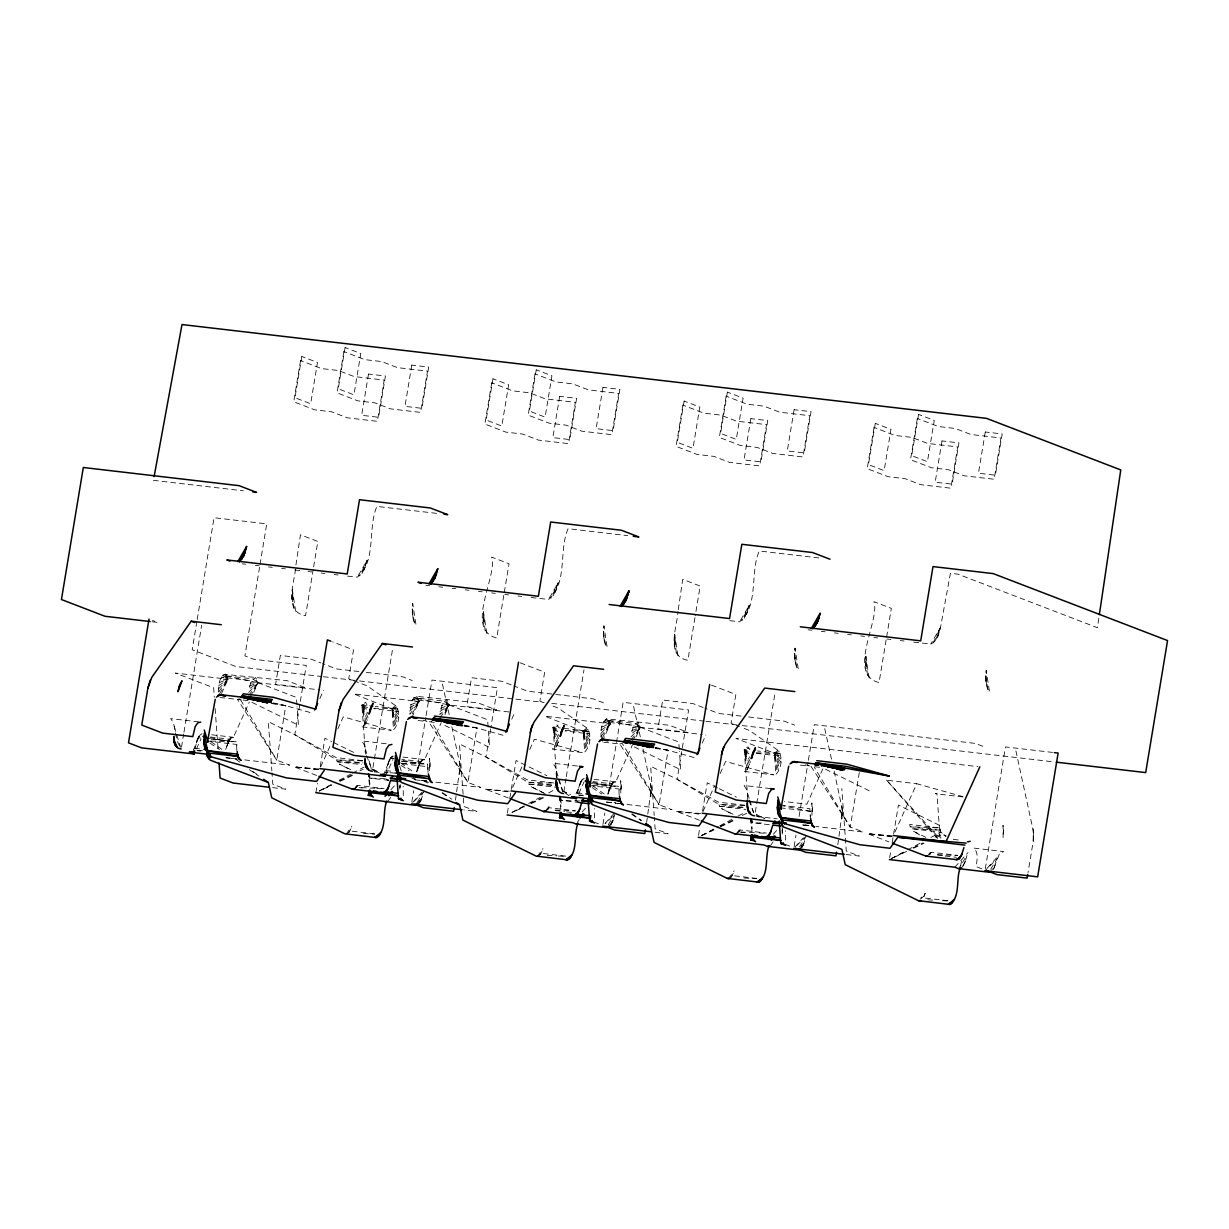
<?xml version="1.0" encoding="UTF-8"?>
<svg xmlns="http://www.w3.org/2000/svg" width="1229" height="1229" viewBox="0 0 1229 1229"><rect width="100%" height="100%" fill="white"/><g stroke="black" fill="none" stroke-linecap="round" stroke-linejoin="round"><path stroke-width="0.75" stroke-dasharray="5 3.75" d="M236.828 750.473L236.429 741.824L206.318 738.322M619.139 795.055L618.755 786.406L588.645 782.904M779.816 805.195L810.387 811.324L810.31 817.346L809.911 808.697L783.58 805.625M395.738 705.753L392.02 708.58L393.541 729.826C399.256 723.835 400.854 712.513 395.738 705.753L367.21 685.89L348.744 678.792L353.522 649.911L332.598 641.876M586.894 728.044L583.176 730.871L584.697 752.117C590.412 746.126 592.025 734.804 586.894 728.044L558.381 708.181L549.977 704.954M778.065 750.335L774.347 753.162L775.868 774.408C781.583 768.417 783.18 757.095 778.065 750.335L749.536 730.472L741.148 727.245M313.241 569.334L305.56 615.744C282.639 611.643 295.021 581.363 295.667 566.907M412.36 614.085L412.729 603.623L416.078 625.269C411.623 619.063 411.945 610.874 412.729 603.623M503.798 595.328L496.716 638.035C463.886 629.356 498.175 575.433 491.585 557.075L509.021 563.773L504.105 593.484M603.516 636.376L603.9 625.914L607.234 647.56C602.794 641.354 603.116 633.165 603.9 625.914M694.953 617.619L687.887 660.326C664.966 656.225 677.348 625.945 677.993 611.489M794.687 658.667L795.055 648.205L798.404 669.851C793.949 663.645 794.272 655.456 795.055 648.205M886.124 639.91L879.042 682.617C846.213 673.938 880.502 620.015 873.911 601.657L891.348 608.355L886.432 638.066M985.842 680.958L986.226 670.496L989.56 692.142C985.12 685.936 985.443 677.747 986.226 670.496M430.073 762.226L429.643 770.829L429.536 758.385L430.119 766.466M451.857 726.677L460.184 765.728L455.467 800.171M556.338 777.665L556.061 768.248L552.973 763.209L577.43 766.051M621.244 784.517L620.814 793.135L620.691 780.676L621.275 788.772M643.013 748.968L651.339 788.019L646.638 822.462M812.4 806.808L811.97 815.426L811.862 802.967L812.446 811.063M834.184 771.259L842.51 810.31L837.794 844.753M1003.571 829.099L1003.125 837.717L1003.018 825.258L1003.601 833.354M1015.922 750.934L1033.666 832.617L1033.236 841.22L1028.043 872.59M400.255 784.548L400.055 787.589L399.748 780.753M782.581 829.129L782.166 835.228L782.09 830.266M225.583 674.03L227.98 679.207L219.192 694.615C217.902 687.794 218.393 678.992 224.154 674.291L286.971 680.636L305.698 687.825L275.588 684.323L280.366 655.441L310.476 658.944L320.846 662.923M416.739 696.321L419.135 701.498L409.856 714.203L411.408 701.913L413.896 697.673L416.739 696.321L478.142 702.927L496.854 710.116L466.759 706.614L471.537 677.732L501.632 681.235L512.001 685.214M488.128 727.138L487.59 719.733L449.246 705L446.849 699.823L442.655 702.988L439.813 714.663L449.246 705L510.972 712.206M601.519 739.197C600.228 732.376 600.72 723.574 606.481 718.888L669.298 725.233L688.025 732.407L657.914 728.905L662.692 700.023L692.803 703.526L703.172 707.505M403.296 795.578L403.22 786.237M594.467 817.869L594.375 808.528M785.623 840.16L785.546 830.819M295.943 565.017L300.429 534.784L317.85 541.482L313.549 567.475M678.27 609.599L682.74 579.366L700.177 586.064L695.261 615.775M1098.818 618.325L1097.436 627.727L957.959 574.158L950.432 573.282L940.508 627.389C939.017 633.519 937.266 641.338 930.829 644.027L913.47 642.106M196.886 621.459L192.2 649.757L235.784 666.502L321.445 676.488M197.193 619.57L214.061 517.716L266.739 523.861L259.872 565.355M181.508 747.124L183.674 734.005M183.981 732.115L201.679 625.223M194.996 749.076L197.07 740.135L200.619 734.358L198.084 737.661L201.848 738.107M259.565 567.245L244.894 655.902L253.604 659.251L306.282 665.396L294.806 734.727L336.608 759.875L362.954 762.948M273.099 702.85L285.789 705.692L276.771 760.152L289.767 765.145L242.989 759.691M315.899 792.69L317.451 783.303M320.247 766.404L324.917 738.23L331.769 741.609M372.971 767.541L392.85 647.514M385.891 773.01L389.255 759.952L393.142 756.004L390.453 758.001L388.241 762.426M411.792 801.953L413.651 790.708M411.853 778.018L415.448 779.8L416.262 774.884M416.754 771.95L425.756 717.552M426.079 715.677L431.978 680.052L497.453 687.687L490.939 727.03M464.255 725.141L476.944 727.983L467.926 782.443L480.923 787.436L434.16 781.982M490.617 728.905L485.977 757.018L527.779 782.166L557.874 785.669L528.47 784.071L527.779 782.166L557.413 783.365M507.377 813.106L508.299 807.468M509.851 798.082L516.072 760.521L546.936 775.714M563.819 791.706L566.001 778.587M566.308 776.697L584.005 669.805M577.323 793.657L580.411 782.243L584.313 778.295L581.624 780.292L579.397 784.716M602.947 824.244L604.822 812.999M607.925 794.241L623.134 702.343L688.609 709.978L677.133 779.309L718.934 804.457L745.281 807.53M655.426 747.432L668.115 750.274L659.097 804.734L672.094 809.727L625.315 804.273M698.533 835.397L699.777 827.885M702.573 810.986L707.243 782.812L717.521 787.881M755.297 812.123L775.176 692.096M794.118 846.535L795.977 835.29M799.08 816.532L808.083 762.134M808.39 760.259L814.289 724.634L975.35 743.407L985.812 747.432M859.271 772.565L850.253 827.025L863.25 832.018L815.887 826.487M889.688 857.688L890.933 850.176M892.177 842.664L898.399 805.103L939.555 825.366L940.907 832.156L945.854 836.473M960.632 866.046L961.554 860.469M985.274 868.826L1005.46 746.925L1052.5 752.409M296.972 704.847L296.435 697.442L258.075 682.709L255.693 677.532L251.499 680.697L248.872 689.162L258.075 682.709L319.817 689.915M679.284 749.429L678.761 742.024L640.401 727.291L638.005 722.114L633.826 725.279L631.199 733.744L640.401 727.291L702.143 734.496M337.806 728.935L343.275 716.86L391.252 730.272L361.157 726.754L364.844 724.987L368.009 717.398L361.91 705.077L365.627 702.251L368.331 708.058L361.91 705.077L365.428 754.222M529.745 749.506L534.431 739.151L582.423 752.563L552.313 749.045L556 747.278L559.164 739.689L553.081 727.368L556.798 724.542L558.888 727.798L588.983 731.301L565.017 730.533M720.133 773.517L725.602 761.442L773.579 774.854L743.484 771.336L747.171 769.569L750.335 761.98L744.236 749.659L747.954 746.833L750.043 750.089L755.697 750.735M995.352 864.939L993.078 869.963L999.407 853.771L1003.709 851.574L973.598 848.056C978.96 852.419 976.963 860.653 976.103 866.583L983.077 869.256M347.515 576.109L357.347 577.154C376.919 561.284 367.333 527.487 376.95 506.409L438.384 513.568M531.143 597.509L548.503 599.445C568.09 583.575 558.504 549.778 568.105 528.7L627.681 535.644M729.826 620.691L739.674 621.736C759.245 605.866 749.659 572.069 759.276 550.991L820.711 558.15M937.589 636.852L940.508 627.389L930.829 644.027M947.866 900.703L923.394 897.846L925.299 893.191L920.705 898.184M420.856 800.847L423.652 791.937L412.836 802.506M803.167 845.429L805.978 836.519L795.163 847.088M362.033 573.544L367.025 560.516L357.347 577.154M364.091 569.979L367.025 560.516L359.728 575.986M553.188 595.835L558.181 582.807L548.503 599.445M555.262 592.27L558.181 582.807L550.899 598.277M744.359 618.126L749.352 605.098L739.674 621.736M746.418 614.561L749.352 605.098L742.055 620.568M935.515 640.417L940.508 627.389L933.21 642.859M196.317 742.961L199.298 735.695L201.986 733.713M387.473 765.252L390.453 758.001L394.217 758.431M578.629 787.543L581.624 780.292L575.618 794.84L584.835 795.286M202.508 750.704L193.306 750.258L199.298 735.695L197.07 740.135M388.149 772.718L384.462 772.549L390.453 758.001L394.063 758.677M225.644 749.306L230.729 737.861L233.418 737.308L249.364 701.989M416.8 771.612L421.885 760.152L424.573 759.599L441.288 722.591M607.971 793.903L613.041 782.443L615.729 781.89L632.459 744.882M196.471 748.937L201.034 738.844M221.466 693.602L227.98 679.207L224.154 674.291M253.742 692.311L258.075 682.709L254.265 677.809M319.847 698.564L323.565 690.345M320.646 766.927L330.002 746.203M385.353 776.282L392.942 759.461M411.915 717.49L419.135 701.498L415.325 696.597M444.913 714.602L449.246 705L445.42 700.1M419.596 803.09L421.87 798.067L418.582 801.677M511.756 719.211L514.721 712.636M512.585 787.482L521.956 766.773M578.782 793.519L584.113 781.752M602.348 741.379L610.306 723.789L607.909 718.612M636.069 736.893L640.401 727.291L636.591 722.391M702.174 743.146L705.876 734.927M702.973 811.509L714.679 785.608M822.862 768.862L806.9 804.181L784.317 801.554M801.922 847.672L804.196 842.648L800.909 846.259M894.912 832.064L916.757 783.733L962.906 796.622M227.181 743.653L229.393 739.213L233.418 737.308L210.835 734.681M226.413 746.464L230.729 737.861L228.195 741.179L211.265 739.197M418.336 765.944L420.564 761.504L424.573 759.599L401.991 756.972M417.583 768.755L421.885 760.152L419.35 763.47L400.546 761.273M609.507 788.235L611.719 783.795L615.729 781.89L593.161 779.263M608.739 791.046L613.041 782.443L610.521 785.761L593.592 783.779M390.745 797.344L388.072 801.139M418.183 804.642L421.87 798.067L416.723 805.394M609.354 826.933L613.025 820.357L614.807 814.228L605.344 823.476M773.072 841.926L770.399 845.721M800.509 849.224L804.196 842.648L799.05 849.976M961.57 868.012L965.241 861.421L967.039 855.292L958.681 868.657M250.178 696.582L258.075 682.709L252.836 678.884L222.726 675.382L227.98 679.207L218.685 691.912M412.114 713.834L419.135 701.498L413.896 697.673L443.992 701.175L449.246 705L443.976 714.249M602.394 737.661L610.306 723.789L606.481 718.888M632.505 741.164L640.401 727.291L635.163 723.466L605.052 719.964L610.306 723.789L601.012 736.494M350.956 828.838L348.713 832.601L349.912 830.973L376.258 834.045M542.127 851.129L539.884 854.908L541.067 853.264L569.304 856.552M733.283 873.42L731.04 877.199L732.238 875.555L756.695 878.412M210.128 737.753L228.195 741.179L229.393 739.213L210.589 737.016M403.097 760.382L419.35 763.47L420.564 761.504L401.745 759.307M592.455 782.335L610.521 785.761L611.719 783.795L592.916 781.598M356.518 787.374L357.747 785.408L384.078 788.48M547.688 809.665L548.902 807.699L575.249 810.771M738.844 831.956L740.058 829.99L766.404 833.062M930.015 854.247L931.229 852.281L957.575 855.353M417.153 802.322L422.73 793.412M577.277 822.6L579.136 819.62M608.309 824.613L613.885 815.703M799.48 846.904L805.041 838.009M990.635 869.195L997.134 858.81L984.967 870.7M607.879 827.685L613.025 820.357L610.752 825.381L613.025 820.357L608.647 825.181M248.796 695.43L258.075 682.709L222.726 675.382M346.148 834.076L351.817 826.318M439.967 717.721L449.246 705L413.896 697.673M537.319 856.367L542.972 848.609M631.122 740.012L640.401 727.291L605.052 719.964M728.474 878.658L734.143 870.9M391.774 756.649L389.255 759.952L393.019 760.398M582.945 778.94L580.411 782.243L584.174 782.689M353.814 789.341L358.76 782.934M355.196 788.711L357.747 785.408M545.968 810.357L549.931 805.225M546.352 811.002L548.902 807.699M736.14 833.923L741.087 827.516M737.508 833.293L740.058 829.99M927.311 856.214L932.258 849.807M929.523 854.493L931.229 852.281M390.96 789.648L394.57 785.638M412.683 802.491L423.467 790.477M582.131 811.939L585.726 807.929M605.037 823.461L614.638 812.768M773.287 834.23L776.882 830.22M795.009 847.073L803.397 837.732M954.856 867.198L968.053 852.511M987.363 868.043L998.148 856.029M347.438 833.661L349.912 830.973M538.609 855.952L541.067 853.264M729.765 878.243L732.238 875.555M218.547 688.854L227.98 679.207L221.389 677.194L251.499 680.697M248.657 692.373L258.075 682.709L250.347 683.124M409.703 711.145L419.135 701.498L412.56 699.485L442.655 702.988M600.873 733.436L610.306 723.789L603.716 721.776L633.826 725.279M630.984 736.954L640.401 727.291L632.674 727.706M228.195 741.179L232.081 737.216M419.35 763.47L423.252 759.507M610.521 785.761L614.408 781.798M920.828 898.691L924.454 895.711M991.557 869.948L994.338 867.72M218.777 685.644L227.98 679.207L175.301 673.062L213.646 687.794L214.322 697.196M409.933 707.935L419.135 701.498L353.66 693.863L398.442 711.576L373.969 708.718M440.043 711.453L449.246 705L441.503 705.415M601.104 730.226L610.306 723.789L544.831 716.154L589.597 733.867L565.14 731.009M319.217 790.923L332.521 783.856M339.158 780.307L350.803 774.132M352.462 773.241L364.091 767.05M512.047 812.323L527.011 804.365M528.67 803.489L540.299 797.298M548.61 792.889L555.262 789.341M701.544 835.505L718.166 826.656M719.825 825.78L736.448 816.947M738.107 816.056L744.759 812.523M906.649 851.451L891.117 858.748L906.003 850.729M907.663 849.838L922.626 841.88M930.937 837.471L940.907 832.156L910.797 828.653L909.644 824.444L939.739 827.947L910.105 826.748L940.2 830.251L910.797 828.653M331.123 785.147L319.279 791.015L331.431 785.392M339.573 780.953L353.107 774.255M359.867 770.89L363.262 769.216M523.969 806.593L512.14 812.461L524.322 806.869M530.744 803.244L542.573 797.375M701.605 835.597L718.519 827.209M720.209 826.38L733.744 819.666M742.193 815.472L747.278 812.968M891.071 858.718L906.295 851.175M913.07 847.826L923.209 842.802M935.054 836.934L941.813 833.585M340.064 781.337L353.875 774.854M531.22 803.628L545.031 797.145M701.667 835.643L713.757 829.974M720.655 826.733L734.466 820.25M913.546 848.21L923.901 843.355M935.991 837.686L942.889 834.445L946.161 836.043L942.889 834.445M219.346 682.494L227.98 679.207L220.237 679.622M249.456 686.012L258.075 682.709M410.517 704.785L419.135 701.498L411.408 701.913M440.612 708.303L449.246 705M601.672 727.076L610.306 723.789L602.563 724.204M631.783 730.594L640.401 727.291M364.844 724.987L361.91 705.077L366.795 703.526M396.906 707.028L392.02 708.58L394.939 728.505M556.599 776.513L553.081 727.368L557.966 725.817M588.061 729.319L583.176 730.871L586.11 750.796M747.754 798.804L744.236 749.659L749.122 748.108M779.232 751.61L774.347 753.162L735.987 738.445L977.931 766.65M619.8 743.975L622.258 743.407L659.097 804.734L619.8 743.975L602.271 742.07M210.497 741.041L236.429 741.824M401.653 763.332L427.584 764.115L427.984 772.764L428.061 766.742L401.714 763.67M592.824 785.638L618.755 786.406M373.862 708.242L397.827 709.01L375.244 706.383M756.188 752.824L780.154 753.592L757.571 750.965M384.846 778.587L370.021 778.141L368.823 773.394M579.719 801.001L561.192 800.432L559.994 795.685M761.611 823L752.348 822.723L751.149 817.976M362.555 760.92L336.608 759.875L337.314 761.78L361.772 764.638M744.882 805.502L718.934 804.457L719.641 806.362L745.972 809.435M389.992 772.811L395.523 773.087M374.953 788.281L358.361 787.466L362.171 788.035M376.796 788.373L384.155 788.741M555.062 810.034L575.326 811.032M740.688 832.048L757.279 832.863M759.123 832.955L766.481 833.323M937.374 854.616L957.652 855.614M337.314 761.78L363.047 763.178M719.641 806.362L745.358 807.76M363.446 833.492L374.492 834.153M547.243 855.338L556.445 855.891M558.289 855.999L565.663 856.444M743.929 877.967L756.818 878.735M927.726 899.812L935.1 900.258M942.459 900.688L947.974 901.026M366.134 722.975L361.91 705.077L373.37 706.153M397.827 709.01L392.02 708.58L396.23 726.493M556 747.278L553.081 727.368L558.888 727.798M588.983 731.301L583.176 730.871L587.401 748.784M747.171 769.569L744.236 749.659L750.043 750.089M780.154 753.592L774.347 753.162L777.266 773.087M318.895 768.985L294.207 766.85L317.159 775.668M508.33 797.959L485.363 789.141L510.05 791.276M699.485 820.25L676.534 811.432L701.221 813.567M892.377 835.858L867.689 833.723L888.89 841.85M219.945 697.488L241.253 699.823M418.121 720.532L426.893 721.484M800.448 765.114L809.22 766.066M153.425 480.339L243.403 490.832M242.144 563.819L245.908 564.249M255.309 565.355L259.073 565.786M268.49 566.892L272.254 567.322M281.656 568.428L285.42 568.858M294.822 569.964L300.475 570.625M308.003 571.5L311.767 571.931M321.168 573.037L324.932 573.467M334.334 574.573L338.098 575.003M425.787 585.234L429.551 585.665M438.953 586.771L442.717 587.201M452.118 588.307L455.882 588.737M465.299 589.843L469.063 590.273M478.465 591.379L482.229 591.81M491.631 592.916L495.395 593.346M504.812 594.452L508.56 594.882M517.977 595.988L521.741 596.418M808.098 629.816L811.862 630.247M821.279 631.353L825.043 631.783M834.445 632.889L838.209 633.319M847.611 634.425L851.374 634.855M860.792 635.961L864.555 636.392M873.957 637.498L877.721 637.928M887.123 639.034L890.887 639.464M900.304 640.57L904.068 641M152.073 621.766L157.711 622.427L152.488 620.415M358.837 671.526L336.393 668.899L322.566 663.599M366.319 672.386L401.868 676.534L412.329 680.559M741.164 716.108L718.719 713.481L704.893 708.181M748.645 716.968L784.194 721.116L794.656 725.141M323.35 676.703L357.624 680.697M359.513 680.927L544.17 702.45M551.775 703.341L704.063 721.1M705.968 721.315L740.227 725.325M742.132 725.54L1054.313 761.949M756.296 753.3L780.768 756.158L774.347 753.162L778.556 771.075M243.127 700.038L248.765 700.699M434.283 722.329L428.644 721.684L467.926 782.443L431.102 721.116M814.735 766.696L820.373 767.357M886.647 780.215L938.787 837.686L937.404 838.301L886.647 780.215L916.757 783.733M962.906 796.93L935.392 793.719L936.928 793.181L940.124 837.84L943.887 838.27M198.868 721.915L170.647 718.627C177.007 726.354 174.011 738.859 180.555 747.247M386.259 743.76L361.802 740.918L364.905 745.957L365.336 752.025M770.475 788.572L744.129 785.5L747.232 790.539L747.662 796.607M401.253 761.043L427.584 764.115M206.795 740.933L236.89 744.451L237.028 747.386M589.121 785.515L619.216 789.033L619.355 791.968M780.277 807.806L810.387 811.324M362.494 760.643L336.147 757.571L294.806 734.727L268.321 721.684L271.855 770.921M553.649 782.934L527.318 779.862L485.977 757.018L459.477 743.975L463.963 806.47L476.96 811.463L463.855 809.942M744.82 805.225L718.473 802.153L677.133 779.309L650.648 766.266L654.181 815.518M528.47 784.071L558.581 787.574M194.52 748.277L202.048 749.168M385.676 770.568L393.203 771.459M576.847 792.859L586.248 793.965M197.07 750.689L200.819 751.134M579.381 795.271L583.145 795.716M374.154 771.843L381.681 772.718M756.48 816.425L777.189 818.837M953.289 839.376L960.817 840.252M226.151 757.725L233.648 758.6M235.507 758.815L241.13 759.461M421.055 780.446L426.678 781.106M606.619 802.091L615.959 803.182M617.834 803.397L623.456 804.043M802.614 824.936L813.982 826.272M225.921 757.74L229.685 758.185M231.559 758.401L237.197 759.061M415.202 779.816L426.478 781.137M606.358 802.107L619.524 803.643L614.131 802.568M803.167 825.058L808.805 825.719M891.931 836.565L867.689 833.723L892.146 836.565M318.664 769.692L294.207 766.85L318.449 769.692M485.363 789.141L509.605 791.983M676.534 811.432L700.776 814.274M388.84 780.338L370.021 778.141L369.576 775.53M579.996 802.629L561.192 800.432L560.731 797.821M769.277 824.69L752.348 822.723L751.902 820.127M555.216 810.541L564.618 811.647M566.508 811.862L572.146 812.523M740.734 832.171L744.497 832.617M937.543 855.123L943.181 855.783M945.07 855.999L956.346 857.32M272.623 787.635L285.789 789.172L272.807 784.179L271.993 772.826M655.026 832.233L668.115 833.754L655.118 828.776L654.304 817.408M846.182 854.524L859.286 856.045L846.289 851.067L841.804 788.557M655.272 748.353L668.115 750.274L695.491 757.924M464.116 726.062L476.944 727.983L504.32 735.633M271.117 703.495L285.789 705.692L313.165 713.342M655.088 747.923L668.115 750.274M463.932 725.632L476.944 727.983M272.761 703.341L285.789 705.692M805.302 824.859L808.897 825.581M422.976 780.277L426.571 780.999M805.487 764.853L809.143 765.79L805.917 764.853M423.16 720.271L426.816 721.208M711.437 685.121L735.848 694.493L731.055 723.374L739.459 726.6M520.266 662.83L544.677 672.202L539.9 701.083L543.264 702.373M603.485 702.85L593.023 698.825L527.548 691.19L513.737 685.89M784.947 844.292L790.17 846.289M593.776 822.001L600.751 824.674M748.446 767.557L744.236 749.659L750.658 752.64M557.29 745.266L553.081 727.368L559.487 730.349M825.489 769.216L871.914 792.075M925.836 837.348L912.794 830.927L920.506 835.443M634.318 746.925L680.743 769.784L679.422 751.272M719.242 788.726L736.386 797.16M764.776 818.575L756.618 814.55L764.484 818.744M733.037 814.259L721.623 808.636L732.776 814.397M444.883 725.479L489.588 747.493L488.266 728.981M562.191 790.662L570.348 794.671M543.51 792.766L530.467 786.345L546.398 794.579M252.006 702.343L298.432 725.202L297.095 706.69M333.489 742.454L354.06 752.578M372.664 769.17L379.193 772.38M350.711 769.677L339.296 764.054L350.465 769.815M562.16 790.677L570.133 794.794M372.587 769.216L378.962 772.503M592.27 787.651L601.749 794.042M631.737 814.274L641.215 820.665M401.115 765.36L409.011 770.691M423.206 780.277L427.953 783.472M442.163 793.058L448.477 797.314M209.944 743.069L219.423 749.46M249.41 769.692L258.889 776.083M756.173 815.196L759.123 817.224M565.002 792.905L569.442 795.946M575.356 800.002L579.796 803.044M370.881 768.586L376.796 772.642M385.676 778.725L388.641 780.753L386.935 776.62M593.3 786.207L604.161 793.934M632.075 813.813L641.384 820.434M400.593 762.81L414.542 772.749M425.403 780.476L428.506 782.689M442.455 792.628L451.765 799.249M210.973 741.625L221.834 749.352M235.799 759.292L241.99 763.716M252.851 771.443L259.058 775.852M781.014 759.123L774.347 753.162L779.632 768.478M749.536 764.976L744.236 749.659L750.919 755.605M589.859 736.832L583.176 730.871L588.476 746.187M558.365 742.685L553.081 727.368L559.748 733.314M398.688 714.541L392.02 708.58L397.305 723.896M367.21 720.394L361.91 705.077L368.592 711.023M413.236 777.389L415.448 779.8M780.907 762.303L774.347 753.162L780.43 765.498M744.236 749.659L750.811 758.8M589.751 740.012L583.176 730.871L589.275 743.207M553.081 727.368L559.641 736.509M398.58 717.721L392.02 708.58L398.119 720.916M361.91 705.077L368.485 714.218M810.971 766.266L850.253 827.025L814.397 767.311M748.937 800.11L753.408 812.369M562.882 791.829L556.507 774.316L557.136 777.88M366.611 755.528L371.081 767.787M747.631 793.427L749.26 798.604M749.798 800.325L753.592 812.415M556.476 771.136L562.974 791.86M399.748 766.174L401.376 771.351M365.305 748.845L366.933 754.022M369.099 760.935L371.266 767.833M174.149 726.554L180.648 747.278M750.612 818.268L752.471 825.627M561.315 803.336L559.456 795.977L561.1 806.378M368.285 773.686L370.144 781.045M824.751 728.643L831.726 760.152M633.596 706.352L640.555 737.861M442.425 684.061L449.399 715.57M750.458 818.176L752.271 828.669M369.944 784.087L368.132 773.594L369.729 787.144M987.824 689.392L985.735 675.827L986.564 685.582M869.149 678.101L865.8 656.455L865.431 666.917M796.669 667.101L794.564 653.536L795.393 663.291M677.978 655.81L674.644 634.164L674.275 644.626M605.498 644.81L603.408 631.245L604.238 641M486.822 633.519L483.473 611.873L483.105 622.335M414.342 622.519L412.237 608.954L413.082 618.709M295.651 611.228L292.318 589.582L291.949 600.044M750.366 818.13L752.056 831.726M559.21 795.839L560.9 809.435M867.413 675.351L865.8 656.455L866.138 671.541M676.242 653.06L674.644 634.164L674.982 649.25M485.086 630.769L483.473 611.873L483.827 626.959M293.915 608.478L292.318 589.582L292.656 604.668M215.136 708.472L218.101 749.844M782.074 825.335L782.366 832.171M399.778 785.684L399.824 789.003M1033.666 832.617L1033.236 841.22L1033.128 828.761M842.51 810.31L842.08 818.929L841.957 806.47M651.339 788.019L650.909 796.638L650.802 784.179M460.184 765.728L459.754 774.347L459.646 761.888M300.552 360.527L293.731 401.775L314.655 409.81L331.584 411.792L347.269 417.814L377.38 421.332L384.201 380.068L354.106 376.55L338.405 370.528L321.476 368.562L300.552 360.527M301.796 356.471L294.975 397.735L310.66 403.757L317.497 362.494L301.796 356.471M343.843 351.571L337.007 392.834L357.931 400.869L374.86 402.851L390.545 408.873L420.656 412.391L427.492 371.127L397.382 367.609L381.697 361.587L364.752 359.621L343.843 351.571M345.088 347.53L338.252 388.794L353.937 394.816L360.773 353.553L345.088 347.53M368.516 374.046L361.679 415.294L378.624 417.276L385.445 376.013L368.516 374.046M411.792 365.105L404.971 406.353L421.9 408.335L428.737 367.072L411.792 365.105M491.723 382.818L484.887 424.066L505.81 432.101L522.74 434.083L538.44 440.105L568.535 443.623L575.372 402.359L545.261 398.841L529.576 392.819L512.647 390.853L491.723 382.818M492.967 378.762L486.131 420.026L501.816 426.048L508.652 384.785L492.967 378.762M534.999 373.877L528.163 415.125L549.086 423.16L566.016 425.142L581.716 431.164L611.812 434.682L618.648 393.418L588.537 389.9L572.852 383.878L555.923 381.912L534.999 373.877M536.243 369.821L529.407 411.085L545.108 417.107L551.929 375.844L536.243 369.821M559.671 396.337L552.85 437.601L569.78 439.567L576.616 398.304L559.671 396.337M602.963 387.396L596.126 428.644L613.056 430.626L619.892 389.363L602.963 387.396M682.878 405.109L676.058 446.357L696.966 454.392L713.911 456.374L729.596 462.396L759.706 465.914L766.527 424.65L736.432 421.132L720.732 415.11L703.802 413.144L682.878 405.109M684.123 401.053L677.302 442.317L692.987 448.339L699.823 407.076L684.123 401.053M726.155 396.168L719.334 437.416L740.257 445.451L757.187 447.433L772.872 453.455L802.983 456.973L809.803 415.709L779.708 412.191L764.023 406.169L747.078 404.203L726.155 396.168M727.399 392.112L720.578 433.376L736.263 439.398L743.099 398.135L727.399 392.112M750.842 418.628L744.006 459.892L760.951 461.858L767.772 420.595L750.842 418.628M794.118 409.687L787.282 450.935L804.227 452.917L811.048 411.654L794.118 409.687M874.049 427.4L867.213 468.648L888.137 476.683L905.066 478.665L920.751 484.687L950.862 488.205L957.698 446.941L927.588 443.423L911.903 437.401L894.958 435.435L874.049 427.4M875.294 423.344L868.457 464.608L884.143 470.63L890.979 429.367L875.294 423.344M917.326 418.459L910.489 459.707L931.413 467.742L948.342 469.724L964.043 475.746L994.138 479.264L1000.974 438L970.864 434.482L955.179 428.46L938.249 426.494L917.326 418.459M918.57 414.403L911.734 455.667L927.419 461.689L934.255 420.426L918.57 414.403M941.998 440.919L935.177 482.183L952.106 484.149L958.943 442.886L941.998 440.919M985.289 431.978L978.453 473.226L995.382 475.208L1002.219 433.945L985.289 431.978M965.241 861.421L962.968 866.46L965.241 861.421M239.947 698.809L237.489 699.393L276.771 760.152L239.947 698.809"/><path stroke-width="1.5" d="M206.656 751.441L206.702 748.446M397.827 773.732L397.858 770.737M588.983 796.023L589.029 793.043M754.683 815.872C746.817 814.996 746.909 805.901 747.493 799.956M1099.371 614.577L1120.771 469.924L986.534 418.367L182 324.548L154.117 476.591M149.001 619.078L128.507 742.854L141.504 747.846L194.182 753.991L194.72 750.719M221.328 624.716L191.217 621.198L151.843 677.287L147.864 688.179L141.765 725.079L162.689 733.114L192.784 736.632L195.196 726.585L197.854 722.79L200.742 722.13M207.409 742.285L215.229 699.332M412.483 647.007L382.388 643.489L343.014 699.578L339.035 710.47L332.921 747.37L353.844 755.405L383.955 758.923L386.352 748.876L389.025 745.081L391.913 744.421M372.095 796.361L368.377 795.332L369.192 790.416M386.828 801.031C382.111 811.754 387.35 830.189 376.258 837.579L344.919 833.815L271.747 797.805L268.352 782.474L263.62 779.278M398.58 764.576L406.4 721.623M454.254 807.561L453.639 811.248L423.529 807.745L414.818 804.396M518.53 662.17L507.055 731.501L464.516 719.61L434.421 716.092M603.654 669.298L573.544 665.78L534.169 721.884L531.143 728.582L524.092 769.661L545 777.696L575.111 781.214L577.522 771.167L580.18 767.372L583.068 766.712L579.305 766.281M563.251 818.652L559.548 817.623L560.363 812.707M577.999 823.322C573.267 834.045 578.506 852.48 567.429 859.87L536.09 856.106L462.903 820.096L459.523 804.765L456.358 802.645M589.736 786.867L597.555 743.914M590.458 816.225L589.643 821.126L594.575 823.031M645.409 829.852L644.81 833.539L614.7 830.036L605.989 826.687M709.686 684.461L698.21 753.792L655.687 741.901L625.576 738.383L623.472 742.224L627.189 742.9M794.81 691.589L764.715 688.071L725.325 744.175L722.299 750.873L715.247 791.952L736.171 799.987L766.266 803.505L768.678 793.458L771.351 789.663L774.239 789.003L770.475 788.572M754.422 840.943L750.704 839.914L751.518 834.998M769.154 845.613C764.438 856.352 769.661 874.771 758.585 882.161L727.245 878.397L654.074 842.387L650.679 827.056L646.039 823.753L650.679 827.056L592.409 804.672L590.028 797.959M780.907 809.158L788.711 766.205M836.58 852.143L835.966 855.83L805.855 852.327L795.393 848.302M960.325 867.904C955.594 878.643 960.832 897.062 949.74 904.452L918.401 900.688L845.229 864.678L841.85 849.362L783.564 826.963L780.584 822.431L786.237 823.077M1027.736 874.433L1027.121 878.12L997.026 874.618L986.564 870.593M178.912 687.503L177.975 691.697L181.953 680.805L178.912 687.503L180.279 683.8M370.083 709.794L369.13 713.988L373.109 703.096L370.083 709.794L371.435 706.091M561.238 732.1L560.301 736.279L564.28 725.387L561.238 732.1L562.605 728.382M752.409 754.391L751.457 758.57L755.436 747.678L752.409 754.391L753.761 750.673M237.811 561.607L246.614 546.459L243.68 555.938L239.317 561.945L245.385 551.498L241.606 559.502M428.967 583.898L437.77 568.75L434.836 578.229L430.473 584.236L436.541 573.789L432.777 581.793M620.138 606.189L628.941 591.057L626.007 600.52L621.644 606.527L628.941 591.057L626.007 600.52M811.294 628.48L820.096 613.348L817.162 622.811L812.799 628.818L818.867 618.371L815.104 626.375M318.925 776.344L352.493 789.233L383.924 792.859L387.842 788.926L390.423 780.738M510.096 798.635L543.648 811.524L575.08 815.15L579.013 811.217L581.578 803.029M701.252 820.926L734.804 833.815L766.251 837.441L770.168 833.508L772.734 825.32M892.423 843.217L925.975 856.106L957.406 859.732L961.324 855.799L963.905 847.611M373.309 797.222L371.081 794.825L368.377 795.332L369.868 790.063M562.237 817.116L559.548 817.623L561.023 812.354L562.237 817.116L564.464 819.513M590.642 817.623L589.643 821.126L593.361 822.17M753.408 839.407L750.704 839.914L752.194 834.645L753.408 839.407L755.62 841.804M147.864 688.179L150.168 680.282M339.035 710.47L341.339 702.573M391.759 794.548L392.65 791.491M530.191 732.761L532.495 724.864M582.93 816.839L583.821 813.782M721.362 755.052L723.651 747.155M774.086 839.13L774.977 836.073M243.68 555.938L246.614 546.459M434.836 578.229L437.77 568.75M817.162 622.811L820.096 613.348M623.933 604.084L628.941 591.057M314.655 710.055L317.62 703.495M505.81 732.346L509.528 724.142M696.981 754.637L699.946 748.077M979.836 766.865L946.038 841.665L893.36 835.52M241.145 697.642L243.25 693.801L273.36 697.319L315.884 709.21L327.375 639.879L330.862 641.215M386.628 790.892L382.588 792.736L385.291 792.229L388.871 786.437M577.799 813.183L573.759 815.027L576.462 814.52L580.027 808.728M768.955 835.474L764.914 837.318L767.618 836.811L771.197 831.019M960.11 857.765L956.085 859.609L958.789 859.102L962.353 853.31M391.452 778.249L392.681 776.267M582.607 800.54L583.836 798.558M773.778 822.831L775.007 820.849M388.902 795.854L391.682 791.399M580.073 818.145L582.853 813.69M771.228 840.436L774.009 835.981M437.893 720.947L432.316 719.933L433.438 718.243L463.548 721.746L461.213 724.618L446.158 722.867M324.302 770.353L316.56 781.398L286.449 777.88L210.82 756.741L208.638 754.79L207.302 750.642L237.412 754.145L238.749 758.293L240.915 760.259L238.749 758.293L237.412 754.145M515.473 792.644L507.715 803.689L477.62 800.171L401.975 779.032L399.809 777.081L398.473 772.933L428.568 776.436L429.904 780.584L432.086 782.55L429.904 780.584L428.568 776.436M706.629 814.935L698.886 825.98L668.776 822.462L593.146 801.323L590.965 799.372L589.628 795.224L619.739 798.727L621.075 802.875L623.241 804.841L621.075 802.875L619.739 798.727M966.163 843.14L897.8 837.226L890.042 848.271L859.947 844.753L784.302 823.614L782.136 821.663L780.799 817.515L810.894 821.018L812.231 825.166L814.412 827.132L812.231 825.166L810.894 821.018M368.377 795.332L370.328 792.674L398.549 795.962M559.548 817.623L561.484 814.965L589.705 818.253M750.704 839.914L752.655 837.256L780.876 840.544M385.291 792.229L387.842 788.926M576.462 814.52L579.013 811.217M767.618 836.811L770.168 833.508M958.789 859.102L961.324 855.799M216.442 697.104L220.621 694.677L250.731 698.18L267.584 702.896L249.333 698.21L247.905 699.04L250.731 698.18L249.333 698.21M407.598 719.395L411.792 716.968L441.887 720.471L458.755 725.187L440.489 720.501L439.06 721.331L441.887 720.471L440.489 720.501M598.769 741.686L602.947 739.259L633.058 742.762L649.911 747.478L631.66 742.792L630.231 743.622L633.058 742.762L631.66 742.792M789.924 763.977L794.103 761.55L824.213 765.052L841.066 769.769L822.815 765.083L821.387 765.913L824.213 765.052L822.815 765.083M384.969 796.315L388.564 792.306M577.338 817.27L579.735 814.612M768.494 839.561L770.89 836.903M315.899 792.69L415.294 805.302L417.491 802.89M256.876 700.791L270.042 702.327L272.377 699.455L242.282 695.952L271.286 702.45M642.967 745.819L652.369 746.909L654.704 744.037L624.593 740.534L653.613 747.032M832.248 767.879L843.524 769.2L844.738 768.033L889.381 776.083L846.842 764.192L816.732 760.674M376.258 837.579L375.029 837.333L381.067 832.356M567.429 859.87L566.185 859.624L572.222 854.647M758.585 882.161L757.356 881.915L763.393 876.938M949.74 904.452L948.511 904.206L954.549 899.229M377.549 837.164L375.029 837.333L380.022 834.476M568.704 859.455L566.185 859.624L571.178 856.782M759.875 881.746L757.356 881.915L762.349 879.073M951.031 904.037L948.511 904.206L953.504 901.364M418.183 804.642L415.294 805.302M609.354 826.933L606.45 827.593L576.355 824.075L572.53 822.616L507.055 814.981M800.509 849.224L797.621 849.884L767.51 846.366L763.701 844.907L698.226 837.272M961.57 868.012L958.681 868.657L954.856 867.198L889.381 859.563M991.665 871.515L988.777 872.175L958.681 868.657M967.5 841.819L970.219 841.343M375.029 837.333L378.824 836.119M537.319 856.367L538.609 855.952M566.185 859.624L569.979 858.41M728.474 878.658L729.765 878.243L727.245 878.397M757.356 881.915L761.15 880.701M919.645 900.949L920.936 900.534L918.401 900.688M948.511 904.206L952.306 902.992M217.794 695.537L220.621 694.677L225.675 696.09M408.965 717.828L411.792 716.968L416.846 718.381M600.121 740.119L602.947 739.259L608.002 740.672M791.292 762.41L794.103 761.55L797.483 762.487M401.192 798.328L398.488 798.835L396.875 776.344M592.347 820.619L589.643 821.126L588.03 798.635M783.503 842.91L780.814 843.432L779.201 820.926M390.407 778.756L397.827 778.986M581.578 801.047L588.983 801.277M772.734 823.338L780.154 823.568M395.523 773.087L399.195 773.271M385.184 801.784L386.613 801.892M576.355 824.075L577.768 824.183M767.51 846.366L768.939 846.474M734.804 833.815L736.14 833.923M925.975 856.106L927.311 856.214M252.79 491.923L256.538 492.368L239.102 485.67L83.311 467.496L61.45 599.537L105.033 616.282L150.184 621.536M443.976 514.214L447.694 514.659L430.258 507.961L359.513 499.711L347.223 573.974L226.797 559.932L229.931 561.131M633.273 536.29L638.85 536.95L621.428 530.252L550.684 522.002L538.379 596.265L417.968 582.223L421.086 583.422M609.123 604.514L729.55 618.556L741.84 544.293L812.584 552.543L830.021 559.241M800.294 626.805L920.705 640.847L932.995 566.584L993.216 573.605L1167.55 640.555L1145.689 772.595L1056.218 762.164M1054.374 752.624L1058.138 753.07L1037.645 876.845L984.967 870.7M243.035 697.857L271.256 701.16L242.282 695.952M432.316 719.933L439.844 720.808M443.608 721.254L462.427 723.451L433.438 718.243L460.629 724.327M629.125 742.884L623.472 742.224L627.082 742.808M632.889 743.33L653.582 745.742L624.593 740.534M818.406 764.96L814.643 764.515L815.764 762.825L845.859 766.328L889.381 776.083M824.044 765.621L844.738 768.033L815.764 762.825L844.769 769.323M203.922 749.383L207.686 749.813M586.248 793.965L590.012 794.395M207.04 748L207.855 752.947L237.95 756.449L239.763 759.583M589.367 792.582L590.166 797.529L620.276 801.031L622.074 804.165M780.538 814.873L781.337 819.82L811.447 823.322L813.245 826.456M209.959 754.514L189.266 752.102L194.182 753.991L193.598 751.503M399.241 776.59L380.422 774.393L385.353 776.282L384.754 773.794M592.286 799.096L571.593 796.684L576.509 798.573L511.034 790.938M319.863 768.647L385.353 776.282L383.125 773.886M702.189 813.229L785.561 822.954M268.352 782.474L210.082 760.09L206.518 750.013L207.102 755.543L210.866 755.989M459.523 804.765L401.238 782.381L397.674 772.304L398.257 777.849L405.785 778.725M591.195 803.827L588.829 794.595L589.428 800.14L593.192 800.571M897.8 837.226L964.934 845.122M390.269 777.957L397.797 778.833M581.44 800.248L588.952 801.124M774.47 822.754L780.123 823.415M390.714 780.553L398.242 781.429M579.996 802.629L589.413 803.72M773.041 825.135L780.569 826.011M384.923 791.814L398.088 793.35M576.078 814.105L591.134 815.872M767.249 836.396L780.415 837.932M268.859 787.205L233.111 783.027L220.114 778.049L219.039 762.994M411.485 803.827L461.996 809.727M602.64 826.118L651.278 831.803M793.811 848.409L844.308 854.309M839.1 769.538L842.771 770.091M458.617 725.233L462.273 725.786M818.253 765.099L814.643 764.515L818.36 765.191M823.66 765.974L843.524 769.2M634.318 743.975L652.369 746.909M434.114 720.225L437.739 720.808M443.147 721.684L461.213 724.618M244.771 698.226L248.381 698.809M251.991 699.393L270.042 702.327M827.655 766.865L844.4 769.876M632.781 743.898L653.229 747.585M447.187 722.621L462.073 725.294M250.455 699.316L267.185 702.343M585.234 780.968L588.845 781.659M202.908 736.386L206.518 737.077M753.991 835.013L757.586 835.735M761.181 836.442L780.953 840.406M570.01 814.151L589.797 818.115M373.462 790.785L377.057 791.507M380.652 792.229L398.626 795.824M792.705 761.581L796.361 762.518M601.549 739.29L607.034 740.688M412.207 717.459L415.863 718.397M219.223 694.708L224.707 696.106M784.517 844.461L780.814 843.432L785.73 845.322M402.206 799.879L398.488 798.835L403.404 800.74M382.388 643.489L385.875 644.826M191.217 621.198L194.704 622.535M563.512 793.581C557.152 793.012 555.723 786.222 556.169 780.999L557.183 784.179M367.256 768.893L365.443 764.776L364.998 758.708C364.552 763.931 365.996 770.721 372.356 771.29M176.085 746.602L174.272 742.485L173.842 736.417C173.397 741.64 174.841 748.43 181.185 748.999M572.914 796.807L576.509 798.573M381.758 774.516L385.353 776.282M190.587 752.225L194.182 753.991L191.97 751.595M779.678 816.978L780.968 817.915L777.773 800.125L777.465 809.988L779.678 816.978L777.865 812.876L777.435 806.808L778.633 815.257M588.522 794.687L589.797 795.624L586.602 777.834L586.294 787.697L588.522 794.687L586.709 790.585L586.264 784.517L587.462 792.966M397.351 772.396L398.642 773.333L395.446 755.543L395.139 765.406L397.351 772.396L395.538 768.294L395.108 762.226L396.306 770.675M206.195 750.105L207.486 751.042L204.275 733.252L203.968 743.115L206.195 750.105L204.383 746.003L203.953 739.935L205.135 748.384M782.136 821.663L784.302 823.614L780.799 817.515L811.447 823.322L810.633 818.391M590.965 799.372L593.146 801.323L589.628 795.224L620.276 801.031L619.477 796.1M399.809 777.081L401.975 779.032M208.638 754.79L210.82 756.741L207.302 750.642L237.95 756.449L237.151 751.518M781.337 819.82L784.302 823.614M590.166 797.529L593.146 801.323M207.855 752.947L210.82 756.741M777.865 812.876L780.968 817.915M586.709 790.585L589.797 795.624M395.538 768.294L398.642 773.333M204.383 746.003L207.486 751.042M430.918 781.874L428.306 773.809M400.224 775.991L398.473 772.933L429.121 778.74L399.01 775.238L398.211 770.291M749.46 811.232L750.858 814.412M749.582 813.475L747.77 809.358L747.324 803.29M368.531 769.83L365.028 761.903L366.196 767.173M177.375 747.539L173.873 739.612L175.04 744.866M589.428 800.14L590.181 802.276L588.968 797.529M398.257 777.849L399.026 779.985L398.211 776.82M370.328 792.674L371.081 794.825M207.102 755.543L207.855 757.694L207.04 754.529M777.742 796.93L781.536 809.02M586.571 774.639L590.366 786.729M395.415 752.348L399.21 764.438M204.26 730.057L208.039 742.147M397.674 772.304L400.039 781.536M206.518 750.013L208.869 759.245M747.355 806.485L748.522 811.754M556.599 787.067L556.169 780.999L558.412 791.184M556.169 780.999L557.351 789.464M781.936 822.447L782.351 826.118M355.196 788.711L352.493 789.233L355.196 788.711M546.352 811.002L543.648 811.524L546.352 811.002"/></g></svg>
